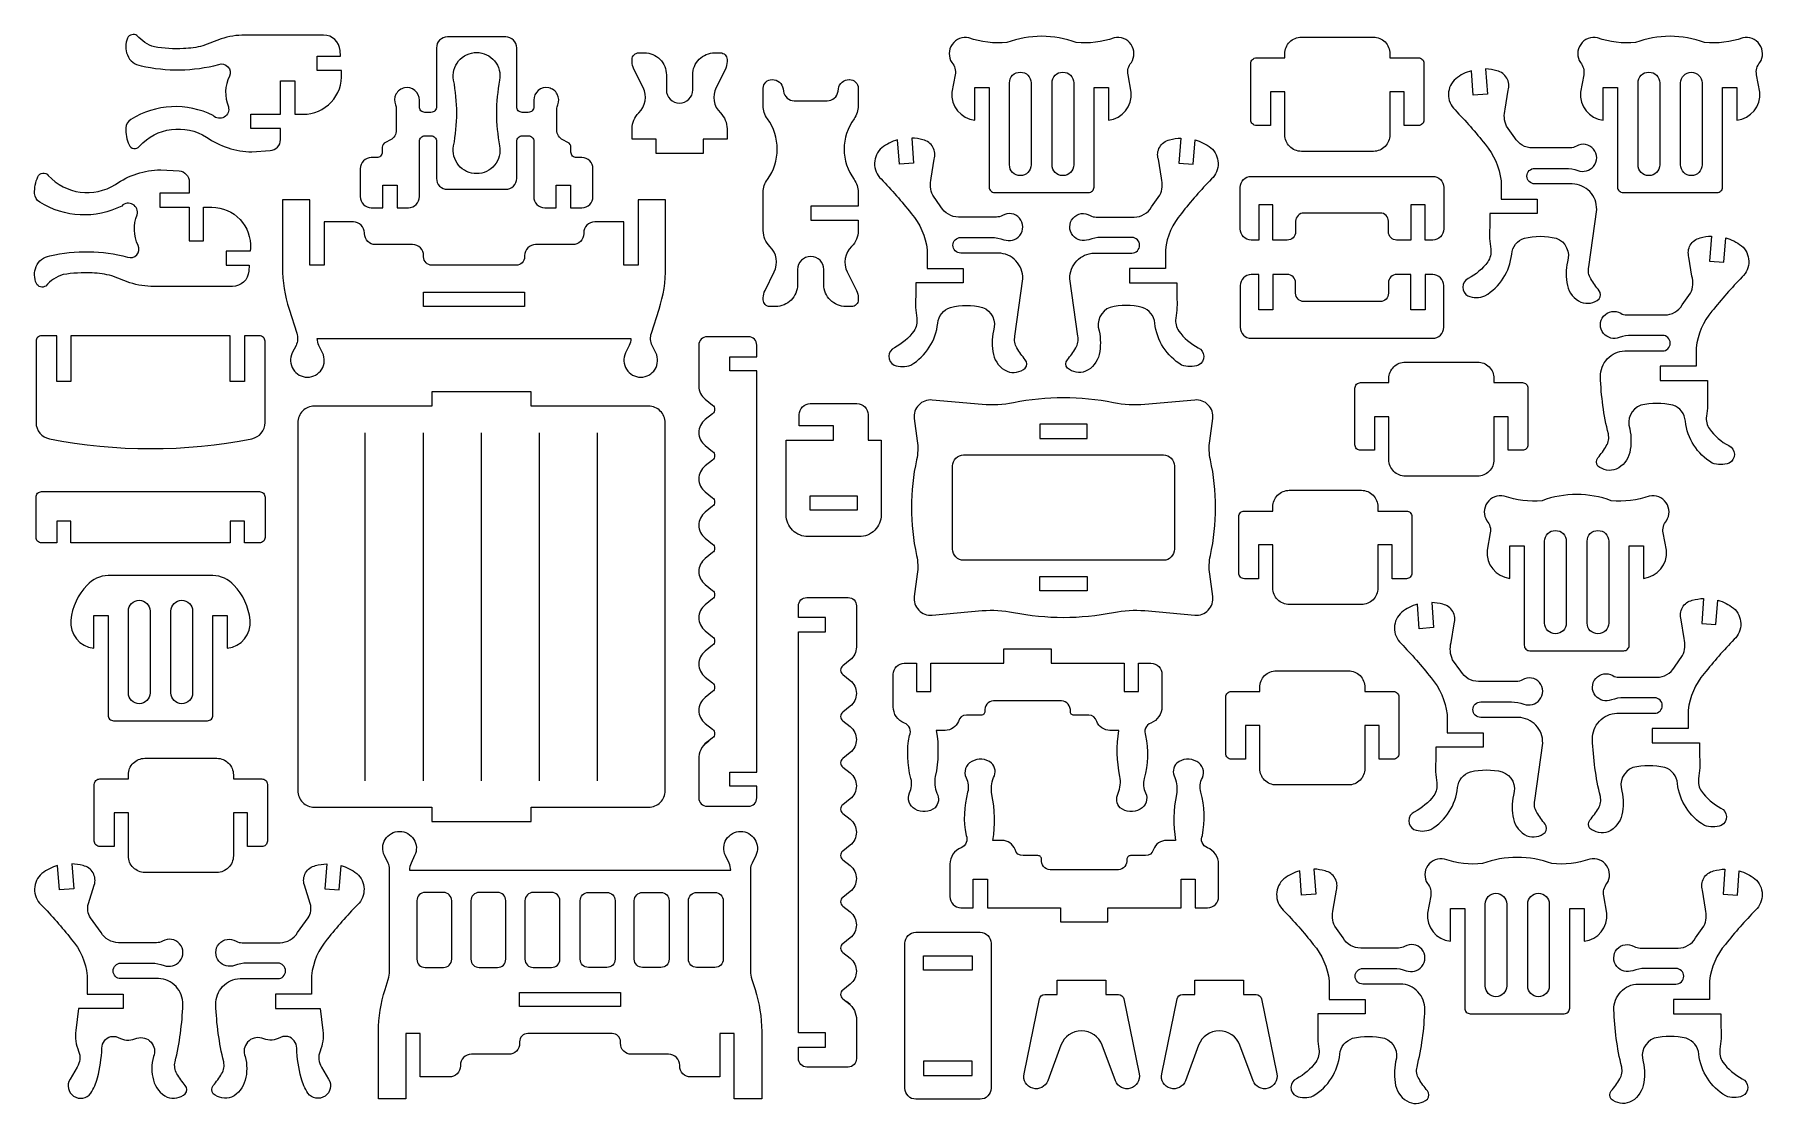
# Model space of a CAD drawing. Extents: x 24 to 1475, y -928 to 867.
# Drawn here: x 24 to 1475, y -30 to 867 of the extents above; entities that cross this region are included whole.
import ezdxf

# ---------------------------------------------------------------- set-up
doc = ezdxf.new("R2010")
doc.units = 0
doc.header["$MEASUREMENT"] = 0
doc.layers.add('KONTUR', color=20, linetype='CONTINUOUS')

msp = doc.modelspace()

# ---------------------------------------------------------------- linework, layer by layer
at = {"layer": 'KONTUR'}
for points in [[(242.9, 800.4), (249.9, 800.4, 0.433432), (282.1, 834.8), (282, 837.1), (261.7, 837.1), (261.7, 849.1), (281.2, 849.1), (280.9, 853.9, 0.395253), (267, 866.9), (201.1, 866.9, 0.077687), (181, 863.7), (165.8, 857.8, -0.042031), (149.4, 855.5, -0.051106), (125, 856.9, -0.13778), (110.4, 866.5, 0.443717), (102.5, 864.4, 0.213303), (102.4, 850.2, 0.283264), (113.8, 841.2, 0.123296), (179, 842.2, -0.670336), (188, 832.4, 0.213141), (187.1, 806.8, -0.77774), (174.3, 799.3, 0.263991), (105.3, 796, 0.272682), (101, 788.9, 0.117689), (103.8, 774.8, 0.58058), (112.5, 773.6, -0.364324), (168.8, 781.2, 0.149435), (206.8, 768.9), (222.2, 769.9, 0.395611), (230.9, 779.1), (230.9, 788.4), (206.1, 788.4), (206.1, 800.4), (230.9, 800.4), (230.9, 828.6), (242.9, 828.6)], [(463.6, 808.3, 0.474116), (456, 822.6, 0.474116), (443.5, 812.3), (443.5, 806.7, -0.414214), (438.9, 802), (433.8, 802, -0.414214), (429.2, 806.7), (429.2, 856.2, 0.414214), (420, 865.4), (371, 865.4, 0.414214), (361.8, 856.2), (361.8, 806.7, -0.414214), (357.2, 802), (352.1, 802, -0.414214), (347.5, 806.7), (347.5, 812.3, 0.474116), (335, 822.6, 0.474116), (327.4, 808.3, -0.10039), (328.1, 804.7), (328.1, 787.2, -0.283093), (323.1, 778.9), (318.9, 776.8, 0.283093), (316.3, 772.7), (316.3, 768.6, -0.414214), (311.7, 764), (307.1, 764, 0.414214), (297.9, 754.7), (297.9, 731.3, 0.414214), (307.1, 722), (316.7, 722), (316.7, 741), (328.7, 741), (328.7, 722), (338.3, 722, 0.414214), (347.5, 731.3), (347.5, 777.7, -0.414214), (352.1, 782.3), (357.2, 782.3, -0.414214), (361.8, 777.7), (361.8, 746.6, 0.414214), (371, 737.4), (420, 737.4, 0.414214), (429.2, 746.6), (429.2, 777.7, -0.414214), (433.8, 782.3), (438.9, 782.3, -0.414214), (443.5, 777.7), (443.5, 731.3, 0.414214), (452.7, 722), (462.3, 722), (462.3, 741), (474.3, 741), (474.3, 722), (483.9, 722, 0.414214), (493.1, 731.3), (493.1, 754.7, 0.414214), (483.9, 764), (479.3, 764, -0.414214), (474.7, 768.6), (474.7, 772.7, 0.283093), (472.1, 776.8), (467.9, 778.9, -0.283093), (462.9, 787.2), (462.9, 804.7, -0.10039)], [(869.8, 865.9, 0.088383), (840.7, 860.7, -0.111237), (808.8, 864.5, 0.672511), (794.4, 843.9, -0.226774), (797.2, 833.6), (794.5, 819.1, 0.411397), (813.7, 795.5), (813.7, 822.9), (825.7, 822.9), (825.7, 739.3, 0.414214), (830.3, 734.7), (909.2, 734.7, 0.414214), (913.8, 739.3), (913.8, 822.9), (925.8, 822.9), (925.8, 795.5, 0.411397), (945, 819.1), (942.3, 833.6, -0.226774), (945.1, 843.9, 0.672511), (930.7, 864.5, -0.111237), (898.8, 860.7, 0.088383)], [(1074, 783.2), (1074, 819.3), (1062, 819.3), (1062, 791), (1050.1, 791, -0.414214), (1045.4, 795.6), (1045.4, 843.2, -0.414214), (1050.1, 847.8), (1074, 847.8), (1074, 851.3, -0.414214), (1087.8, 865.2), (1148.3, 865.2, -0.414214), (1162.1, 851.3), (1162.1, 847.8), (1186.1, 847.8, -0.414214), (1190.7, 843.2), (1190.7, 795.6, -0.414214), (1186.1, 791), (1174.1, 791), (1174.1, 819.3), (1162.1, 819.3), (1162.1, 783.2, -0.414214), (1148.3, 769.3), (1087.8, 769.3, -0.414214)], [(1397.3, 865.9, 0.088383), (1368.3, 860.7, -0.111237), (1336.4, 864.5, 0.672511), (1322, 843.9, -0.226774), (1324.8, 833.6), (1322.1, 819.1, 0.411397), (1341.2, 795.5), (1341.2, 822.9), (1353.2, 822.9), (1353.2, 739.3, 0.414214), (1357.9, 734.7), (1436.8, 734.7, 0.414214), (1441.4, 739.3), (1441.4, 822.9), (1453.4, 822.9), (1453.4, 795.5, 0.411397), (1472.6, 819.1), (1469.9, 833.6, -0.226774), (1472.7, 843.9, 0.672511), (1458.3, 864.5, -0.111237), (1426.3, 860.7, 0.088383)], [(376.2, 829, -0.471204), (395.5, 852.3, -0.471204), (414.8, 829, 0.095585), (414.8, 773.9, -0.471204), (395.5, 750.6, -0.471204), (376.2, 773.9, 0.095585)], [(546.1, 767.6), (546.1, 779.6), (526, 779.6), (526, 788.3, -0.201878), (531.6, 801.5, 0.325635), (535.2, 822.9), (527.5, 838.4, -0.116123), (526, 844.6), (526, 846.4, -0.414214), (531.6, 852), (536.4, 852, -0.414214), (554.8, 833.5), (554.8, 820.9, 1), (576.9, 820.9), (576.9, 833.5, -0.414214), (595.4, 852), (600.2, 852, -0.414214), (605.7, 846.4), (605.7, 844.6, -0.116123), (604.3, 838.4), (596.6, 822.9, 0.325635), (600.2, 801.5, -0.201878), (605.7, 788.3), (605.7, 779.6), (585.6, 779.6), (585.6, 767.6)], [(715.8, 807.5, -0.158286), (712.3, 796.6, 0.324707), (712.3, 745.7, -0.158286), (715.8, 734.9), (715.8, 723.4), (676, 723.4), (676, 711.4), (715.8, 711.4), (715.8, 702.7, -0.201878), (710.3, 689.5, 0.325635), (706.6, 668), (714.4, 652.5, -0.116123), (715.8, 646.3), (715.8, 644.5, -0.414214), (710.3, 639), (705.5, 639, -0.414214), (687, 657.4), (687, 670, 1), (664.9, 670), (664.9, 657.4, -0.414214), (646.5, 639), (641.7, 639, -0.414214), (636.1, 644.5), (636.1, 646.3, -0.116123), (637.6, 652.5), (645.3, 668, 0.325635), (641.7, 689.5, -0.201878), (636.1, 702.7), (636.1, 734.9, -0.158286), (639.6, 745.7, 0.324707), (639.6, 796.6, -0.158286), (636.1, 807.5), (636.1, 822.2, -0.414214), (643.5, 829.6), (643.6, 829.6, -0.373213), (652.8, 821.7), (653.1, 819.7, 0.373213), (662.2, 811.8), (689.7, 811.8, 0.373213), (698.9, 819.7), (699.2, 821.7, -0.373213), (708.3, 829.6), (708.4, 829.6, -0.414214), (715.8, 822.2)], [(842.8, 826.7, -1), (861, 826.7), (861, 758, -1), (842.8, 758)], [(878.5, 826.7, -1), (896.7, 826.7), (896.7, 758, -1), (878.5, 758)], [(1246.8, 687.1, -0.180382), (1244.3, 676.5, -0.114184), (1227.9, 662.5, 0.61467), (1227.6, 647.9, 0.190419), (1241.9, 647.9, 0.236111), (1264.4, 683, -0.305922), (1275, 696.4, -0.117873), (1301.8, 696.4, -0.410093), (1311.1, 676.6, 0.099629), (1311.1, 656.7, 0.228734), (1322.5, 642.6, 0.269899), (1337.8, 645.4, 0.341497), (1337.8, 652.3, -0.037711), (1330.8, 662.2, -0.201322), (1329.1, 672.2), (1335.7, 720.4, 0.414214), (1315.2, 742), (1283.7, 742, -1), (1283.7, 755), (1309.4, 755, -0.088172), (1319.9, 753.2, 0.31679), (1333.1, 756.7, 0.844509), (1318.7, 773.6, -0.139482), (1313.6, 772.2), (1281.8, 772.2, -0.267949), (1267, 780.7), (1260.1, 790.4, -0.174881), (1258.9, 804.8), (1261.4, 820.6, 0.443368), (1252, 836.9, 0.062392), (1242.5, 838.5), (1244.1, 817.4), (1232.1, 816.5), (1230.6, 837, 0.096799), (1217.4, 830.3, 0.444682), (1216.8, 804.1, -0.025048), (1242, 775.3, -0.150438), (1255.4, 744.6), (1255.4, 729.1), (1285.7, 729.1), (1285.7, 717.1), (1245.9, 717.1), (1245.9, 705.4, 0.057319)], [(1370.4, 826.7, -1), (1388.6, 826.7), (1388.6, 758, -1), (1370.4, 758)], [(1406.1, 826.7, -1), (1424.2, 826.7), (1424.2, 758, -1), (1406.1, 758)], [(765, 629.1, -0.180382), (762.5, 618.4, -0.114184), (746.2, 604.4, 0.61467), (745.9, 589.9, 0.190419), (760.1, 589.9, 0.236111), (782.6, 625, -0.305922), (793.3, 638.3, -0.117873), (820.1, 638.3, -0.410093), (829.3, 618.6, 0.099629), (829.3, 598.7, 0.228734), (840.8, 584.6, 0.269899), (856.1, 587.3, 0.341497), (856.1, 594.3, -0.037711), (849.1, 604.2, -0.201322), (847.4, 614.2), (854, 662.3, 0.414214), (833.5, 683.9), (801.9, 683.9, -1), (801.9, 697), (827.7, 697, -0.088172), (838.1, 695.1, 0.31679), (851.4, 698.7, 0.844509), (837, 715.5, -0.139482), (831.8, 714.1), (800.1, 714.1, -0.267949), (785.3, 722.7), (778.4, 732.4, -0.174881), (777.1, 746.7), (779.6, 762.6, 0.443368), (770.2, 778.9, 0.062392), (760.8, 780.4), (762.3, 759.3), (750.4, 758.4), (748.8, 779, 0.096799), (735.7, 772.3, 0.444682), (735, 746.1, -0.025048), (760.3, 717.2, -0.150438), (773.7, 686.5), (773.7, 671), (804, 671), (804, 659), (764.1, 659), (764.1, 647.3, 0.057319)], [(982.4, 629.1, 0.180382), (984.9, 618.4, 0.114184), (1001.3, 604.4, -0.61467), (1001.5, 589.9, -0.190419), (987.3, 589.9, -0.236111), (964.8, 625, 0.305922), (954.2, 638.3, 0.117873), (927.4, 638.3, 0.410093), (918.1, 618.6, -0.099629), (918.1, 598.7, -0.228734), (906.7, 584.6, -0.269899), (891.4, 587.3, -0.341497), (891.4, 594.3, 0.037711), (898.4, 604.2, 0.201322), (900.1, 614.2), (893.5, 662.3, -0.414214), (913.9, 683.9), (945.5, 683.9, 1), (945.5, 697), (919.7, 697, 0.088172), (909.3, 695.1, -0.31679), (896, 698.7, -0.844509), (910.5, 715.5, 0.139482), (915.6, 714.1), (947.4, 714.1, 0.267949), (962.1, 722.7), (969.1, 732.4, 0.174881), (970.3, 746.7), (967.8, 762.6, -0.443368), (977.2, 778.9, -0.062392), (986.7, 780.4), (985.1, 759.3), (997.1, 758.4), (998.6, 779, -0.096799), (1011.8, 772.3, -0.444682), (1012.4, 746.1, 0.025048), (987.1, 717.2, 0.150438), (973.7, 686.5), (973.7, 671), (943.5, 671), (943.5, 659), (983.3, 659), (983.3, 647.3, -0.057319)], [(166.3, 722.3), (173.3, 722.3, -0.433432), (205.6, 687.9), (205.4, 685.6), (185.2, 685.6), (185.2, 673.6), (204.7, 673.6), (204.3, 668.8, -0.395253), (190.5, 655.8), (124.5, 655.8, -0.077687), (104.5, 659), (89.3, 664.9, 0.042031), (72.8, 667.2, 0.051106), (48.4, 665.8, 0.13778), (33.8, 656.2, -0.443717), (26, 658.3, -0.213303), (25.9, 672.5, -0.283264), (37.3, 681.5, -0.123296), (102.5, 680.5, 0.670336), (111.4, 690.3, -0.213141), (110.6, 716, 0.77774), (97.7, 723.4, -0.263991), (28.8, 726.7, -0.272682), (24.5, 733.8, -0.117689), (27.2, 747.9, -0.58058), (36, 749.1, 0.364324), (92.3, 741.5, -0.149435), (130.3, 753.8), (145.7, 752.9, -0.395611), (154.3, 743.6), (154.3, 734.3), (129.6, 734.3), (129.6, 722.3), (154.3, 722.3), (154.3, 694.1), (166.3, 694.1)], [(1076, 694.8), (1064, 694.8), (1064, 724.4), (1052, 724.4), (1052, 694.8), (1045.7, 694.8, -0.414214), (1036.5, 704.1), (1036.5, 739, -0.414214), (1045.7, 748.3), (1198.1, 748.3, -0.414214), (1207.3, 739), (1207.3, 704.1, -0.414214), (1198.1, 694.8), (1191.8, 694.8), (1191.8, 724.4), (1179.8, 724.4), (1179.8, 694.8), (1167.8, 694.8, -0.414214), (1160.9, 701.7), (1160.9, 710.6, 0.414214), (1154, 717.5), (1089.9, 717.5, 0.414214), (1083, 710.6), (1083, 701.7, -0.414214)], [(531.2, 728.5), (531.2, 673.7), (519.2, 673.7), (519.2, 710), (494.7, 710, 0.414214), (485.4, 700.8), (485.4, 700.2, -0.414214), (476.2, 691), (445, 691, 0.414214), (435.8, 681.8), (435.8, 680.6, -0.414214), (428.8, 673.7), (358, 673.7, -0.414214), (351, 680.6), (351, 681.8, 0.414214), (341.8, 691), (310.6, 691, -0.414214), (301.4, 700.2), (301.4, 700.8, 0.414214), (292.1, 710), (267.6, 710), (267.6, 673.7), (255.6, 673.7), (255.6, 728.5), (232.6, 728.5), (232.6, 672, 0.077953), (238.1, 636.7), (244.6, 616.6, -0.19395), (243.9, 606.2), (240.8, 600, 0.55474), (253.5, 579.7, 0.55474), (266.2, 600), (263.2, 606.2, -0.114229), (261.8, 612.3), (525, 612.3, -0.114229), (523.6, 606.2), (520.6, 600, 0.55474), (533.3, 579.7, 0.55474), (546, 600), (542.9, 606.2, -0.19395), (542.2, 616.6), (548.7, 636.7, 0.077953), (554.2, 672), (554.2, 728.5)], [(1427.8, 546.9, 0.180382), (1430.3, 536.2, 0.114184), (1446.7, 522.2, -0.61467), (1446.9, 507.6, -0.190419), (1432.7, 507.6, -0.236111), (1410.2, 542.8, 0.305922), (1399.6, 556.1, 0.117873), (1372.8, 556.1, 0.410093), (1363.5, 536.3, -0.099629), (1363.5, 516.5, -0.228734), (1352.1, 502.4, -0.269899), (1336.8, 505.1, -0.341497), (1336.8, 512, 0.037711), (1343.8, 522, 0.201322), (1345.5, 532, -0.052119), (1338.9, 580.1, -0.414214), (1359.3, 601.7), (1390.9, 601.7, 1), (1390.9, 614.8), (1365.2, 614.8, 0.088172), (1354.7, 612.9, -0.31679), (1341.5, 616.4, -0.844509), (1355.9, 633.3, 0.139482), (1361, 631.9), (1392.8, 631.9, 0.267949), (1407.5, 640.4), (1414.5, 650.2, 0.174881), (1415.7, 664.5), (1413.2, 680.4, -0.443368), (1422.6, 696.6, -0.062392), (1432.1, 698.2), (1430.5, 677.1), (1442.5, 676.2), (1444, 696.7, -0.096799), (1457.2, 690.1, -0.444682), (1457.8, 663.8, 0.025048), (1432.5, 635, 0.150438), (1419.2, 604.3), (1419.2, 588.8), (1388.9, 588.8), (1388.9, 576.8), (1428.7, 576.8), (1428.7, 565.1, -0.057319)], [(1076, 665.9), (1064, 665.9), (1064, 636.3), (1052, 636.3), (1052, 665.9), (1045.7, 665.9, 0.414214), (1036.5, 656.6), (1036.5, 621.6, 0.414214), (1045.7, 612.4), (1198.1, 612.4, 0.414214), (1207.3, 621.6), (1207.3, 656.6, 0.414214), (1198.1, 665.9), (1191.8, 665.9), (1191.8, 636.3), (1179.8, 636.3), (1179.8, 665.9), (1167.8, 665.9, 0.414214), (1160.9, 658.9), (1160.9, 650.1, -0.414214), (1154, 643.2), (1089.9, 643.2, -0.414214), (1083, 650.1), (1083, 658.9, 0.414214)], [(55, 614.4), (55, 576.2), (43, 576.2), (43, 614.4), (30.3, 614.4, 0.414214), (25.7, 609.8), (25.7, 541.6, 0.358275), (36.9, 528, 0.097651), (206.8, 528, 0.358275), (217.9, 541.6), (217.9, 609.8, 0.414214), (213.3, 614.4), (200.6, 614.4), (200.6, 576.2), (188.6, 576.2), (188.6, 614.4)], [(590.4, 274.4, 0.229334), (582, 261), (582, 226.4, 0.414214), (589, 219.5), (623.8, 219.5, 0.414214), (630.7, 226.4), (630.7, 236.2), (608, 236.2), (608, 248.2), (630.7, 248.2), (630.7, 584.9), (608, 584.9), (608, 596.9), (630.7, 596.9), (630.7, 606.7, 0.414214), (623.8, 613.6), (589, 613.6, 0.414214), (582, 606.7), (582, 572.1, 0.229334), (587.3, 561.2), (593.5, 556.3, -0.484131), (593.5, 549), (587.3, 544.1, 0.484131), (587.3, 522.3), (593.5, 517.4, -0.484131), (593.5, 510.1), (587.3, 505.2, 0.484131), (587.3, 483.4), (593.5, 478.5, -0.484131), (593.5, 471.3), (587.3, 466.3, 0.484131), (587.3, 444.5), (593.5, 439.6, -0.484131), (593.5, 432.4), (587.3, 427.4, 0.484131), (587.3, 405.7), (593.5, 400.7, -0.484131), (593.5, 393.5), (587.3, 388.6, 0.484131), (587.3, 366.8), (593.5, 361.8, -0.484131), (593.5, 354.6), (587.3, 349.7, 0.484131), (587.3, 327.9), (593.5, 323, -0.484131), (593.5, 315.7), (587.3, 310.8, 0.484131), (587.3, 289), (593.5, 284.1, -0.484131), (593.5, 276.8), (587.3, 271.9)], [(1161.3, 510.4), (1161.3, 546.5), (1149.3, 546.5), (1149.3, 518.3), (1137.4, 518.3, -0.414214), (1132.8, 522.9), (1132.8, 570.5, -0.414214), (1137.4, 575.1), (1161.3, 575.1), (1161.3, 578.6, -0.414214), (1175.2, 592.4), (1235.7, 592.4, -0.414214), (1249.5, 578.6), (1249.5, 575.1), (1273.4, 575.1, -0.414214), (1278, 570.5), (1278, 522.9, -0.414214), (1273.4, 518.3), (1261.5, 518.3), (1261.5, 546.5), (1249.5, 546.5), (1249.5, 510.4, -0.414214), (1235.7, 496.6), (1175.2, 496.6, -0.414214)], [(553.8, 232.5), (553.8, 541.5, 0.414214), (539.9, 555.3), (441.3, 555.3), (441.3, 567.3), (357.9, 567.3), (357.9, 555.3), (259.2, 555.3, 0.414214), (245.4, 541.5), (245.4, 232.5, 0.414214), (259.2, 218.7), (357.9, 218.7), (357.9, 206.7), (441.3, 206.7), (441.3, 218.7), (539.9, 218.7, 0.414214)], [(673.8, 445.8, -0.414214), (655.4, 464.2), (655.4, 526.9), (695.2, 526.9), (695.2, 538.9), (666.3, 538.9), (666.3, 548.3, -0.414214), (675.6, 557.5), (714.8, 557.5, -0.414214), (724.1, 548.3), (724.1, 526.9), (735.1, 526.9), (735.1, 464.2, -0.414214), (716.6, 445.8)], [(760.5, 470.2, 0.05321), (764.8, 430.1, -0.086893), (765.4, 414.2), (762.9, 395.6, 0.481055), (777.9, 379.9), (819.9, 383.7, -0.071729), (846.2, 382.2, 0.09921), (930.1, 382.2, -0.071729), (956.4, 383.7), (998.4, 379.9, 0.481055), (1013.4, 395.6), (1010.9, 414.2, -0.086893), (1011.5, 430.1, 0.05321), (1015.8, 470.2, 0.05321), (1011.5, 510.3, -0.086893), (1010.9, 526.2), (1013.4, 544.9, 0.481055), (998.4, 560.5), (956.4, 556.8, -0.071729), (930.1, 558.2, 0.09921), (846.2, 558.2, -0.071729), (819.9, 556.8), (777.9, 560.5, 0.481055), (762.9, 544.9), (765.4, 526.2, -0.086893), (764.8, 510.3, 0.05321)], [(972.1, 426), (804.3, 426, -0.414214), (795, 435.3), (795, 505.2, -0.414214), (804.3, 514.4), (972.1, 514.4, -0.414214), (981.3, 505.2), (981.3, 435.3, -0.414214)], [(188.6, 440.6), (55, 440.6), (55, 458.8), (43, 458.8), (43, 440.6), (30.3, 440.6, -0.414214), (25.7, 445.2), (25.7, 478.9, -0.414214), (30.3, 483.6), (213.3, 483.6, -0.414214), (217.9, 478.9), (217.9, 445.2, -0.414214), (213.3, 440.6), (200.6, 440.6), (200.6, 458.8), (188.6, 458.8)], [(1063.9, 402.6), (1063.9, 438.8), (1051.9, 438.8), (1051.9, 410.5), (1040, 410.5, -0.414214), (1035.3, 415.1), (1035.3, 462.7, -0.414214), (1040, 467.3), (1063.9, 467.3), (1063.9, 470.8, -0.414214), (1077.7, 484.7), (1138.2, 484.7, -0.414214), (1152, 470.8), (1152, 467.3), (1176, 467.3, -0.414214), (1180.6, 462.7), (1180.6, 415.1, -0.414214), (1176, 410.5), (1164, 410.5), (1164, 438.8), (1152, 438.8), (1152, 402.6, -0.414214), (1138.2, 388.8), (1077.7, 388.8, -0.414214)], [(1319, 481.2, 0.088383), (1289.9, 476, -0.111237), (1258, 479.8, 0.672511), (1243.6, 459.1, -0.226774), (1246.4, 448.9), (1243.7, 434.4, 0.411397), (1262.9, 410.8), (1262.9, 438.2), (1274.9, 438.2), (1274.9, 354.6, 0.414214), (1279.5, 350), (1358.4, 350, 0.414214), (1363, 354.6), (1363, 438.2), (1375, 438.2), (1375, 410.8, 0.411397), (1394.2, 434.4), (1391.5, 448.9, -0.226774), (1394.3, 459.1, 0.672511), (1379.9, 479.8, -0.111237), (1348, 476, 0.088383)], [(1292, 441.9, -1), (1310.2, 441.9), (1310.2, 373.3, -1), (1292, 373.3)], [(1327.7, 441.9, -1), (1345.9, 441.9), (1345.9, 373.3, -1), (1327.7, 373.3)], [(174.2, 413.2), (86.1, 413.2, 0.200898), (68.6, 405.1, 0.168545), (54.9, 375.7, 0.411397), (74.1, 352.1), (74.1, 379.5), (86.1, 379.5), (86.1, 295.9, 0.414214), (90.7, 291.3), (169.6, 291.3, 0.414214), (174.2, 295.9), (174.2, 379.5), (186.2, 379.5), (186.2, 352.1, 0.411397), (205.4, 375.7, 0.168545), (191.7, 405.1, 0.200898)], [(103.2, 383.3, -1), (121.4, 383.3), (121.4, 314.6, -1), (103.2, 314.6)], [(138.9, 383.3, -1), (157.1, 383.3), (157.1, 314.6, -1), (138.9, 314.6)], [(705.9, 55.4, -0.229334), (714.3, 42.1), (714.3, 7.5, -0.414214), (707.4, 0.5), (672.6, 0.5, -0.414214), (665.7, 7.5), (665.7, 17.3), (688.4, 17.3), (688.4, 29.3), (665.7, 29.3), (665.7, 365.9), (688.4, 365.9), (688.4, 377.9), (665.7, 377.9), (665.7, 387.7, -0.414214), (672.6, 394.7), (707.4, 394.7, -0.414214), (714.3, 387.7), (714.3, 353.1, -0.229334), (709.1, 342.3), (702.8, 337.3, 0.484131), (702.8, 330.1), (709, 325.1, -0.484131), (709, 303.4), (702.8, 298.4, 0.484131), (702.8, 291.2), (709, 286.3, -0.484131), (709, 264.5), (702.8, 259.5, 0.484131), (702.8, 252.3), (709, 247.4, -0.484131), (709, 225.6), (702.8, 220.7, 0.484131), (702.8, 213.4), (709, 208.5, -0.484131), (709, 186.7), (702.8, 181.8, 0.484131), (702.8, 174.5), (709, 169.6, -0.484131), (709, 147.8), (702.8, 142.9, 0.484131), (702.8, 135.7), (709, 130.7, -0.484131), (709, 108.9), (702.8, 104, 0.484131), (702.8, 96.8), (709, 91.8, -0.484131), (709, 70.1), (702.8, 65.1, 0.484131), (702.8, 57.9), (709, 53)], [(1421.2, 242.6, 0.180382), (1423.7, 232, 0.114184), (1440, 217.9, -0.61467), (1440.3, 203.4, -0.190419), (1426.1, 203.4, -0.236111), (1403.6, 238.5, 0.305922), (1392.9, 251.9, 0.117873), (1366.1, 251.9, 0.410093), (1356.9, 232.1, -0.099629), (1356.9, 212.2, -0.228734), (1345.4, 198.1, -0.269899), (1330.1, 200.9, -0.341497), (1330.1, 207.8, 0.037711), (1337.1, 217.7, 0.201322), (1338.8, 227.7, -0.052119), (1332.2, 275.8, -0.414214), (1352.7, 297.5), (1384.3, 297.5, 1), (1384.3, 310.5), (1358.5, 310.5, 0.088172), (1348.1, 308.7, -0.31679), (1334.8, 312.2, -0.844509), (1349.2, 329.1, 0.139482), (1354.4, 327.7), (1386.1, 327.7, 0.267949), (1400.9, 336.2), (1407.8, 345.9, 0.174881), (1409.1, 360.3), (1406.6, 376.1, -0.443368), (1416, 392.4, -0.062392), (1425.4, 393.9), (1423.9, 372.9), (1435.8, 372), (1437.4, 392.5, -0.096799), (1450.5, 385.8, -0.444682), (1451.2, 359.6, 0.025048), (1425.9, 330.8, 0.150438), (1412.5, 300.1), (1412.5, 284.6), (1382.2, 284.6), (1382.2, 272.6), (1422.1, 272.6), (1422.1, 260.9, -0.057319)], [(1201.5, 239.2, -0.180382), (1199, 228.5, -0.114184), (1182.6, 214.5, 0.61467), (1182.3, 200, 0.190419), (1196.6, 200, 0.236111), (1219, 235.1, -0.305922), (1229.7, 248.4, -0.117873), (1256.5, 248.4, -0.410093), (1265.8, 228.7, 0.099629), (1265.8, 208.8, 0.228734), (1277.2, 194.7, 0.269899), (1292.5, 197.4, 0.341497), (1292.5, 204.4, -0.037711), (1285.5, 214.3, -0.201322), (1283.8, 224.3), (1290.4, 272.4, 0.414214), (1269.9, 294), (1238.4, 294, -1), (1238.4, 307.1), (1264.1, 307.1, -0.088172), (1274.6, 305.2, 0.31679), (1287.8, 308.8, 0.844509), (1273.4, 325.6, -0.139482), (1268.3, 324.2), (1236.5, 324.2, -0.267949), (1221.7, 332.8), (1214.8, 342.5, -0.174881), (1213.5, 356.8), (1216.1, 372.7, 0.443368), (1206.6, 389, 0.062392), (1197.2, 390.5), (1198.8, 369.4), (1186.8, 368.5), (1185.3, 389.1, 0.096799), (1172.1, 382.4, 0.444682), (1171.5, 356.1, -0.025048), (1196.7, 327.3, -0.150438), (1210.1, 296.6), (1210.1, 281.1), (1240.4, 281.1), (1240.4, 269.1), (1200.6, 269.1), (1200.6, 257.4, 0.057319)], [(886.6, 307.9), (829.4, 307.9, 0.416597), (822.1, 299.1, -0.438914), (819.1, 295.9), (806.6, 295.9, 0.358235), (800, 290.7, -0.29887), (788.8, 283.1), (781.4, 283.1, -0.094158), (780.5, 244.5, 0.135936), (781.9, 230.3, -0.332095), (780.3, 218.2, -0.307804), (763.6, 216.9, -0.401002), (758.9, 230.6, 0.181945), (760.1, 242.7, -0.117839), (758.9, 278.8, 0.432952), (754.6, 289.3, -0.31016), (745.2, 303), (745.2, 330.3, -0.414214), (754.5, 339.5), (764.8, 339.5), (764.8, 315.7), (776.8, 315.7), (776.8, 339.5), (838.2, 339.5), (838.2, 351.5), (877.8, 351.5), (877.8, 339.5), (939.2, 339.5), (939.2, 315.7), (951.2, 315.7), (951.2, 339.5), (961.5, 339.5, -0.414214), (970.8, 330.3), (970.8, 303, -0.31016), (961.4, 289.3, 0.432952), (957.1, 278.8, -0.117839), (955.8, 242.7, 0.181945), (957.1, 230.6, -0.401002), (952.4, 216.9, -0.307804), (935.7, 218.2, -0.332095), (934.1, 230.3, 0.135936), (935.5, 244.5, -0.094158), (934.6, 283.1), (927.1, 283.1, -0.29887), (916, 290.7, 0.358235), (909.4, 295.9), (896.9, 295.9, -0.438914), (893.9, 299.1, 0.416597)], [(1052.9, 251.1), (1052.9, 287.3), (1040.9, 287.3), (1040.9, 259), (1029, 259, -0.414214), (1024.4, 263.6), (1024.4, 311.2, -0.414214), (1029, 315.8), (1052.9, 315.8), (1052.9, 319.3, -0.414214), (1066.8, 333.2), (1127.3, 333.2, -0.414214), (1141.1, 319.3), (1141.1, 315.8), (1165, 315.8, -0.414214), (1169.6, 311.2), (1169.6, 263.6, -0.414214), (1165, 259), (1153.1, 259), (1153.1, 287.3), (1141.1, 287.3), (1141.1, 251.1, -0.414214), (1127.3, 237.3), (1066.8, 237.3, -0.414214)], [(103.2, 177.7), (103.2, 213.8), (91.2, 213.8), (91.2, 185.6), (79.2, 185.6, -0.414214), (74.6, 190.2), (74.6, 237.8, -0.414214), (79.2, 242.4), (103.2, 242.4), (103.2, 245.9, -0.414214), (117, 259.7), (177.5, 259.7, -0.414214), (191.3, 245.9), (191.3, 242.4), (215.2, 242.4, -0.414214), (219.9, 237.8), (219.9, 190.2, -0.414214), (215.2, 185.6), (203.3, 185.6), (203.3, 213.8), (191.3, 213.8), (191.3, 177.7, -0.414214), (177.5, 163.9), (117, 163.9, -0.414214)], [(934.2, 166), (876.9, 166, -0.416597), (869.7, 174.7, 0.438914), (866.7, 178), (854.2, 178, -0.358235), (847.5, 183.1, 0.29887), (836.4, 190.8), (828.9, 190.8, 0.094158), (828, 229.4, -0.135936), (829.5, 243.5, 0.332095), (827.8, 255.7, 0.307804), (811.1, 257, 0.401002), (806.4, 243.3, -0.181945), (807.7, 231.2, 0.117839), (806.4, 195, -0.432952), (802.2, 184.6, 0.31016), (792.8, 170.9), (792.8, 143.6, 0.414214), (802, 134.3), (812.3, 134.3), (812.3, 158.2), (824.3, 158.2), (824.3, 134.3), (885.7, 134.3), (885.7, 122.3), (925.3, 122.3), (925.3, 134.3), (986.8, 134.3), (986.8, 158.2), (998.8, 158.2), (998.8, 134.3), (1009.1, 134.3, 0.414214), (1018.3, 143.6), (1018.3, 170.9, 0.31016), (1008.9, 184.6, -0.432952), (1004.7, 195, 0.117839), (1003.4, 231.2, -0.181945), (1004.7, 243.3, 0.401002), (1000, 257, 0.307804), (983.3, 255.7, 0.332095), (981.6, 243.5, -0.135936), (983, 229.4, 0.094158), (982.2, 190.8), (974.7, 190.8, 0.29887), (963.6, 183.1, -0.358235), (956.9, 178), (944.4, 178, 0.438914), (941.4, 174.7, -0.416597)], [(611.7, -26.2), (611.7, 28.6), (599.7, 28.6), (599.7, -7.8), (575.2, -7.8, -0.414214), (566, 1.4), (566, 2, 0.414214), (556.7, 11.2), (525.5, 11.2, -0.414214), (516.3, 20.5), (516.3, 21.6, 0.414214), (509.4, 28.6), (473.9, 28.6), (438.5, 28.6, 0.414214), (431.6, 21.6), (431.6, 20.5, -0.414214), (422.3, 11.2), (391.1, 11.2, 0.414214), (381.9, 2), (381.9, 1.4, -0.414214), (372.7, -7.8), (348.2, -7.8), (348.2, 28.6), (336.2, 28.6), (336.2, -26.2), (313.1, -26.2), (313.1, 30.2, -0.077953), (318.7, 65.6), (321.4, 74.1, 0.077953), (322.5, 81.2), (322.5, 166.7, 0.09608), (321.2, 171.8), (318.1, 178, -0.55474), (330.8, 198.3, -0.55474), (343.5, 178), (340.5, 171.8, 0.114229), (339.1, 165.7), (608.8, 165.7, 0.114229), (607.4, 171.8), (604.4, 178, -0.55474), (617.1, 198.3, -0.55474), (629.8, 178), (626.7, 171.8, 0.09608), (625.3, 166.7), (625.3, 81.2, 0.077953), (626.5, 74.1), (629.2, 65.6, -0.077953), (634.8, 30.2), (634.8, -26.2)], [(1269, 176.5, 0.088383), (1240, 171.3, -0.111237), (1208, 175.1, 0.672511), (1193.7, 154.5, -0.226774), (1196.4, 144.2), (1193.7, 129.7, 0.411397), (1212.9, 106.1), (1212.9, 133.5), (1224.9, 133.5), (1224.9, 49.9, 0.414214), (1229.5, 45.3), (1308.5, 45.3, 0.414214), (1313.1, 49.9), (1313.1, 133.5), (1325.1, 133.5), (1325.1, 106.1, 0.411397), (1344.3, 129.7), (1341.6, 144.2, -0.226774), (1344.3, 154.5, 0.672511), (1330, 175.1, -0.111237), (1298, 171.3, 0.088383)], [(68.7, 61.7), (98.9, 61.7), (98.9, 49.7), (61.4, 49.7), (59.1, 31.1, 0.127457), (61.4, 13.7, -0.24599), (60.2, 0.5), (54.2, -9.7, 0.95683), (71.6, -21.5, 0.082114), (77.3, -8.7, 0.051047), (81, 16.3, -0.333842), (88.4, 26.2, -0.160842), (96.5, 24.5, 0.220914), (110.4, 24.8, -0.628977), (124.3, 9.3, 0.137758), (124.3, -10.6, 0.228734), (135.8, -24.7, 0.269899), (151, -21.9, 0.341497), (151, -15, -0.037711), (144, -5.1, -0.201322), (142.4, 4.9, 0.052119), (148.9, 53, 0.414214), (128.5, 74.7), (96.9, 74.7, -1), (96.9, 87.7), (122.7, 87.7, -0.088172), (133.1, 85.8, 0.31679), (146.4, 89.4, 0.844509), (131.9, 106.2, -0.139482), (126.8, 104.9), (95, 104.9, -0.267949), (80.3, 113.4), (71.5, 125.8, -0.22812), (69.6, 137.7), (74.6, 153.3, 0.443368), (65.2, 169.6, 0.062392), (55.7, 171.1), (57.3, 150.1), (45.3, 149.2), (43.8, 169.7, 0.096799), (30.6, 163, 0.444682), (30, 136.8, -0.025048), (55.3, 107.9, -0.150438), (68.7, 77.2)], [(256.9, 61.7), (226.6, 61.7), (226.6, 49.7), (264.1, 49.7), (266.4, 31.1, -0.127457), (264.1, 13.7, 0.24599), (265.4, 0.5), (271.3, -9.7, -0.95683), (253.9, -21.5, -0.082114), (248.2, -8.7, -0.051047), (244.5, 16.3, 0.333842), (237.1, 26.2, 0.160842), (229, 24.5, -0.220914), (215.1, 24.8, 0.628977), (201.2, 9.3, -0.137758), (201.2, -10.6, -0.228734), (189.8, -24.7, -0.269899), (174.5, -21.9, -0.341497), (174.5, -15, 0.037711), (181.5, -5.1, 0.201322), (183.2, 4.9, -0.052119), (176.6, 53, -0.414214), (197, 74.7), (228.6, 74.7, 1), (228.6, 87.7), (202.8, 87.7, 0.088172), (192.4, 85.8, -0.31679), (179.2, 89.4, -0.844509), (193.6, 106.2, 0.139482), (198.7, 104.9), (230.5, 104.9, 0.267949), (245.2, 113.4), (254, 125.8, 0.22812), (255.9, 137.7), (250.9, 153.3, -0.443368), (260.3, 169.6, -0.062392), (269.8, 171.1), (268.2, 150.1), (280.2, 149.2), (281.7, 169.7, -0.096799), (294.9, 163, -0.444682), (295.5, 136.8, 0.025048), (270.2, 107.9, 0.150438), (256.9, 77.2)], [(1102.6, 15.4, -0.180382), (1100.1, 4.7, -0.114184), (1083.7, -9.3, 0.61467), (1083.4, -23.8, 0.190419), (1097.7, -23.8, 0.236111), (1120.1, 11.3, -0.305922), (1130.8, 24.6, -0.117873), (1157.6, 24.6, -0.410093), (1166.9, 4.9, 0.099629), (1166.9, -15, 0.228734), (1178.3, -29.1, 0.269899), (1193.6, -26.4, 0.341497), (1193.6, -19.5, -0.037711), (1186.6, -9.5, -0.201322), (1184.9, 0.5, 0.052119), (1191.5, 48.6, 0.414214), (1171, 70.2), (1139.5, 70.2, -1), (1139.5, 83.3), (1165.2, 83.3, -0.088172), (1175.7, 81.4, 0.31679), (1188.9, 84.9, 0.844509), (1174.5, 101.8, -0.139482), (1169.4, 100.4), (1137.6, 100.4, -0.267949), (1122.8, 108.9), (1115.9, 118.7, -0.174881), (1114.6, 133), (1117.2, 148.9, 0.443368), (1107.7, 165.1, 0.062392), (1098.3, 166.7), (1099.9, 145.6), (1087.9, 144.7), (1086.4, 165.2, 0.096799), (1073.2, 158.6, 0.444682), (1072.6, 132.3, -0.025048), (1097.8, 103.5, -0.150438), (1111.2, 72.8), (1111.2, 57.3), (1141.5, 57.3), (1141.5, 45.3), (1101.7, 45.3), (1101.7, 33.6, 0.057319)], [(1439.1, 15.4, 0.180382), (1441.6, 4.7, 0.114184), (1457.9, -9.3, -0.61467), (1458.2, -23.8, -0.190419), (1444, -23.8, -0.236111), (1421.5, 11.3, 0.305922), (1410.8, 24.6, 0.117873), (1384, 24.6, 0.410093), (1374.8, 4.9, -0.099629), (1374.8, -15, -0.228734), (1363.3, -29.1, -0.269899), (1348, -26.4, -0.341497), (1348, -19.5, 0.037711), (1355.1, -9.5, 0.201322), (1356.7, 0.5, -0.052119), (1350.2, 48.6, -0.414214), (1370.6, 70.2), (1402.2, 70.2, 1), (1402.2, 83.3), (1376.4, 83.3, 0.088172), (1366, 81.4, -0.31679), (1352.7, 84.9, -0.844509), (1367.1, 101.8, 0.139482), (1372.3, 100.4), (1404.1, 100.4, 0.267949), (1418.8, 108.9), (1425.7, 118.7, 0.174881), (1427, 133), (1424.5, 148.9, -0.443368), (1433.9, 165.1, -0.062392), (1443.4, 166.7), (1441.8, 145.6), (1453.8, 144.7), (1455.3, 165.2, -0.096799), (1468.5, 158.6, -0.444682), (1469.1, 132.3, 0.025048), (1443.8, 103.5, 0.150438), (1430.4, 72.8), (1430.4, 57.3), (1400.1, 57.3), (1400.1, 45.3), (1440, 45.3), (1440, 33.6, -0.057319)], [(367.7, 147.1), (352.3, 147.1, 0.414214), (345.4, 140.2), (345.4, 91, 0.414214), (352.3, 84.1), (367.7, 84.1, 0.414214), (374.6, 91), (374.6, 140.2, 0.414214)], [(413.1, 147.1), (397.7, 147.1, 0.414214), (390.7, 140.2), (390.7, 91, 0.414214), (397.7, 84.1), (413.1, 84.1, 0.414214), (420, 91), (420, 140.2, 0.414214)], [(458.5, 147.1), (443, 147.1, 0.414214), (436.1, 140.2), (436.1, 91, 0.414214), (443, 84.1), (458.5, 84.1, 0.414214), (465.4, 91), (465.4, 140.2, 0.414214)], [(489.4, 147.1), (504.8, 147.1, -0.414214), (511.8, 140.2), (511.8, 91, -0.414214), (504.8, 84.1), (489.4, 84.1, -0.414214), (482.5, 91), (482.5, 140.2, -0.414214)], [(534.8, 147.1), (550.2, 147.1, -0.414214), (557.1, 140.2), (557.1, 91, -0.414214), (550.2, 84.1), (534.8, 84.1, -0.414214), (527.9, 91), (527.9, 140.2, -0.414214)], [(580.2, 147.1), (595.6, 147.1, -0.414214), (602.5, 140.2), (602.5, 91, -0.414214), (595.6, 84.1), (580.2, 84.1, -0.414214), (573.3, 91), (573.3, 140.2, -0.414214)], [(1242.1, 137.3, -1), (1260.2, 137.3), (1260.2, 68.6, -1), (1242.1, 68.6)], [(1277.8, 137.3, -1), (1295.9, 137.3), (1295.9, 68.6, -1), (1277.8, 68.6)], [(755, -17.3), (755, 104.4, -0.414214), (764.2, 113.6), (818.2, 113.6, -0.414214), (827.4, 104.4), (827.4, -17.3, -0.414214), (818.2, -26.5), (764.2, -26.5, -0.414214)], [(874.9, -11, -0.926264), (855, -5.3), (867.9, 57.7, -0.356279), (872.4, 61.4), (882.9, 61.4), (882.9, 73.4), (923.8, 73.4), (923.8, 61.4), (934.2, 61.4, -0.356279), (938.7, 57.7), (951.6, -5.3, -0.926264), (931.7, -11), (920.6, 18.9, 0.695938), (886, 18.9)], [(990.5, -11, -0.926264), (970.6, -5.3), (983.5, 57.7, -0.356279), (988, 61.4), (998.4, 61.4), (998.4, 73.4), (1039.3, 73.4), (1039.3, 61.4), (1049.8, 61.4, -0.356279), (1054.3, 57.7), (1067.2, -5.3, -0.926264), (1047.3, -11), (1036.2, 18.9, 0.695938), (1001.6, 18.9)]]:
    msp.add_lwpolyline(points, format="xyb", close=True, dxfattribs=at)
for points in [[(351, 639), (351, 651), (435.8, 651), (435.8, 639)], [(868.4, 528.1), (907.9, 528.1), (907.9, 540.1), (868.4, 540.1)], [(675.5, 468.1), (675.5, 480.1), (714.9, 480.1), (714.9, 468.1)], [(868.4, 412.3), (907.9, 412.3), (907.9, 400.3), (868.4, 400.3)], [(770.7, 93.8), (811.6, 93.8), (811.6, 81.8), (770.7, 81.8)], [(516.3, 63.2), (516.3, 51.2), (431.6, 51.2), (431.6, 63.2)], [(770.7, -6.7), (811.6, -6.7), (811.6, 5.3), (770.7, 5.3)]]:
    msp.add_lwpolyline(points, close=True, dxfattribs=at)
for points in [[(302, 240.9), (302, 533.1)], [(350.8, 240.9), (350.8, 533.1)], [(399.6, 240.9), (399.6, 533.1)], [(448.4, 240.9), (448.4, 533.1)], [(497.1, 240.9), (497.1, 533.1)], [(702.8, 291.2), (709, 286.3)], [(702.8, 252.3), (709, 247.4)], [(702.8, 213.4), (709, 208.5)], [(702.8, 174.5), (709, 169.6)], [(702.8, 135.7), (709, 130.7)], [(702.8, 96.8), (709, 91.8)]]:
    msp.add_lwpolyline(points, dxfattribs=at)

doc.saveas('drawing.dxf')
